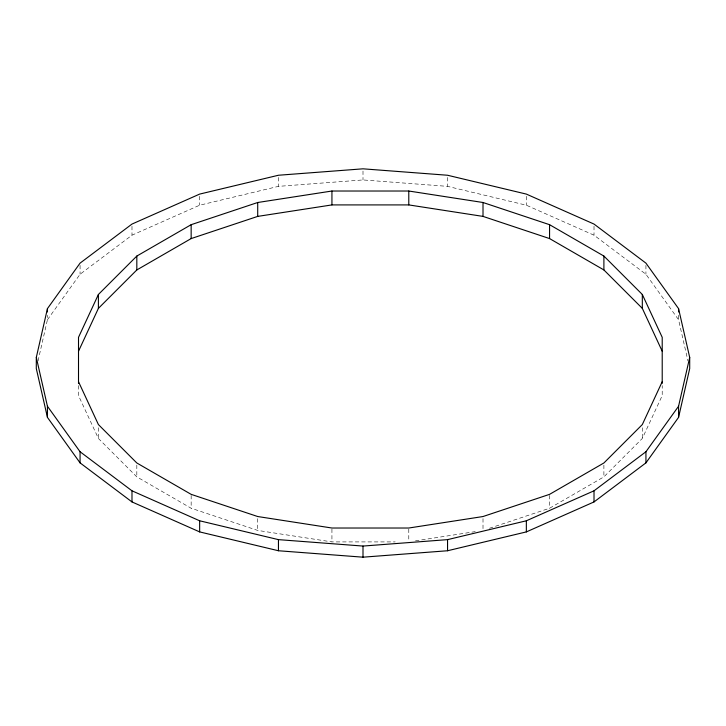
<?xml version="1.0" encoding="UTF-8"?>
<svg xmlns="http://www.w3.org/2000/svg" width="726" height="726" viewBox="0 0 726 726"><rect width="100%" height="100%" fill="white"/><g stroke="black" fill="none" stroke-linecap="round" stroke-linejoin="round"><path stroke-width="0.54" stroke-dasharray="3.63 2.72" d="M38.033 360.967L47.435 319.739L47.435 315.293M489.451 528.283L549.564 508.245L603.896 476.873L642.319 438.45L662.212 395.597L662.212 385.615M47.435 319.739L80.069 274.246L131.987 235.188L199.65 205.213L278.448 186.364L363 179.939L447.552 186.364L526.35 205.213L594.013 235.188L645.931 274.246L678.565 319.739L687.967 360.967M415.426 540.879L475.258 531.623M78.508 385.615L78.508 395.597L98.4 438.45L136.824 476.873L191.156 508.245L257.712 530.425L331.936 541.914L395.225 541.914M678.565 315.293L678.565 319.739M645.931 265.353L645.931 274.246M642.319 427.759L642.319 438.45M603.896 465.112L603.896 476.873M594.013 226.294L594.013 235.188M549.564 495.422L549.564 508.245M526.35 196.319L526.35 205.213M483.008 518.673L483.008 529.354M447.552 177.471L447.552 186.364M408.783 529.082L408.783 540.843M363 171.046L363 179.939M331.936 529.082L331.936 541.914M278.448 177.471L278.448 186.364M257.712 518.673L257.712 530.425M199.65 196.319L199.65 205.213M191.156 495.422L191.156 508.245M136.824 465.112L136.824 476.873M131.987 226.294L131.987 235.188M98.4 427.759L98.4 438.45M80.069 265.353L80.069 274.246"/><path stroke-width="1.09" d="M36.3 357.446L47.435 308.623L80.069 263.13L131.987 224.071L199.65 194.096L278.448 175.247L363 168.822L447.552 175.247L526.35 194.096L594.013 224.071L645.931 263.13L678.565 308.623L689.7 357.446L689.7 368.554L678.565 417.377L645.931 462.87L594.013 501.929L526.35 531.904L447.552 550.753L363 557.178L278.448 550.753L199.65 531.904L131.987 501.929L80.069 462.87L47.435 417.377L36.3 368.554L36.3 357.446L47.435 406.261L47.435 417.377M678.565 417.377L678.565 406.261L689.7 357.446M662.212 383.392L662.212 337.336L642.319 294.475L603.896 256.06L549.564 224.688L483.008 202.5L408.783 191.02L331.936 191.02L257.712 202.5L191.156 224.688L136.824 256.06L98.4 294.475L78.508 337.336L78.508 383.392M78.508 351.23L98.4 308.368L136.824 269.945L191.156 238.573L257.712 216.393L331.936 204.913L408.783 204.913L483.008 216.393L549.564 238.573L603.896 269.945L642.319 308.368L662.212 351.23M662.212 381.704L642.319 424.556L603.896 462.979L549.564 494.352L483.008 516.531L408.783 528.02L331.936 528.02L257.712 516.531L191.156 494.352L136.824 462.979L98.4 424.556L78.508 381.704M47.435 406.261L80.069 451.753L131.987 490.812L199.65 520.787L278.448 539.636L363 546.061L447.552 539.636L526.35 520.787L594.013 490.812L645.931 451.753L678.565 406.261M678.565 308.623L678.565 311.962M645.931 451.753L645.931 462.87M642.319 294.475L642.319 308.368M603.896 256.06L603.896 269.945M594.013 490.812L594.013 501.929M549.564 224.688L549.564 238.573M526.35 520.787L526.35 531.904M483.008 202.5L483.008 216.393M447.552 539.636L447.552 550.753M408.783 191.02L408.783 204.913M363 546.061L363 557.178M331.936 191.02L331.936 204.913M278.448 539.636L278.448 550.753M257.712 202.5L257.712 216.393M199.65 520.787L199.65 531.904M191.156 224.688L191.156 238.573M136.824 256.06L136.824 269.945M131.987 490.812L131.987 501.929M98.4 294.475L98.4 308.368M80.069 451.753L80.069 462.87M47.435 308.623L47.435 311.962"/></g></svg>
